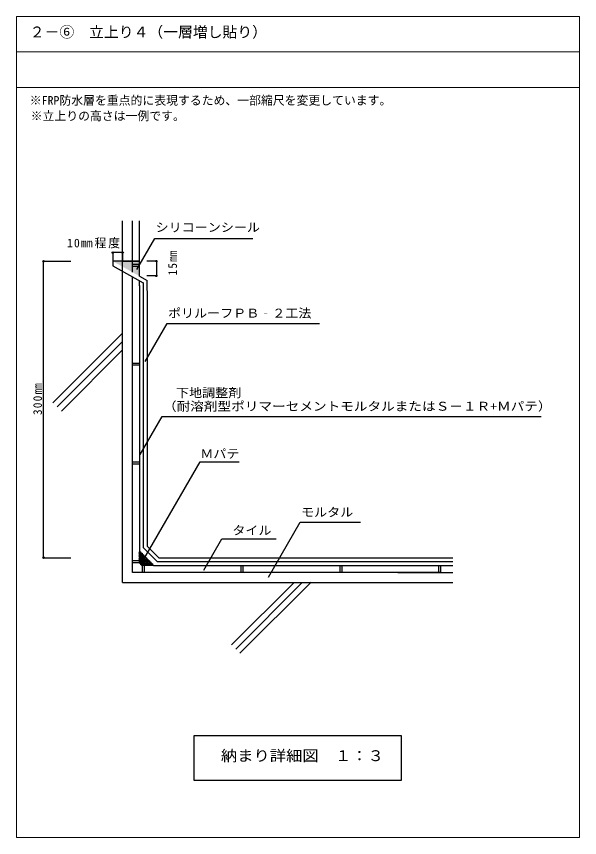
# Model space of a CAD drawing. Units: millimetres, scale not verified. Extents: x -287 to 283, y -482 to 349.
import ezdxf
from ezdxf.enums import TextEntityAlignment as Align

# ---------------------------------------------------------------- set-up
doc = ezdxf.new("R2010")
doc.units = ezdxf.units.MM
doc.header["$LTSCALE"] = 3
doc.header["$PDMODE"] = 32
doc.header["$PDSIZE"] = 1.5
for name, color, linetype in [('0-0_躯体', 7, 'Continuous'), ('0-1_文字・引き出し線など', 4, 'Continuous'), ('1-0', 7, 'Continuous')]:
    doc.layers.add(name, color=color, linetype=linetype)
doc.layers.add('0-A', color=6, linetype='Continuous', lineweight=18)
doc.styles.add('ＭＳ ゴシック', font='')
doc.styles.get('ＭＳ ゴシック').set_extended_font_data('MS Gothic')

msp = doc.modelspace()

# ---------------------------------------------------------------- linework, layer by layer
at = {"layer": '0-0_躯体', "color": 6}
for p, q in [((-179.668, 86.082), (-179.668, 141.824)), ((-179.601, 80.951), (-179.601, 90.631)), ((-179.635, -223.918), (-179.635, 81.376)), ((-179.635, -223.918), (98.903, -223.918)), ((98.903, -223.918), (154.569, -223.918))]:
    msp.add_line(p, q, dxfattribs=at)
at = {"layer": '0-0_躯体'}
for p, q in [((-169.635, 89.971), (-169.635, 141.824)), ((-162.635, 86.082), (-162.635, 141.824)), ((-259.667, -198.918), (-259.667, 101.082)), ((-189.635, 101.082), (-189.635, 96.506)), ((-162.635, 101.082), (-189.635, 101.082)), ((-179.635, 101.082), (-162.635, 101.082)), ((-189.635, 96.506), (-158.699, 79.32)), ((-162.621, 97.769), (-169.401, 97.769)), ((-162.621, 95.769), (-169.401, 95.769)), ((-162.621, 95.769), (-169.401, 95.769)), ((-169.635, 76.082), (-169.635, 85.395)), ((-162.635, 86.082), (-154.689, 81.577)), ((-169.635, -213.918), (-169.635, 77.282)), ((-162.635, 76.082), (-162.635, 81.506)), ((-162.635, 76.652), (-162.635, -192.776)), ((-158.635, 54.32), (-158.635, 79.486)), ((-154.601, 71.577), (-154.601, 81.577)), ((-154.635, 71.297), (-154.635, -187.119)), ((-158.635, -188.776), (-158.635, 54.32)), ((-162.621, -2.231), (-169.401, -2.231)), ((-162.621, -4.231), (-169.401, -4.231)), ((-162.621, -102.231), (-169.401, -102.231)), ((-162.621, -102.231), (-169.401, -102.231)), ((-162.621, -104.231), (-169.401, -104.231)), ((-162.621, -104.231), (-169.401, -104.231)), ((-144.493, -202.918), (-158.635, -188.776)), ((-148.493, -206.918), (-162.635, -192.776)), ((-162.635, -192.776), (-162.635, -204.253)), ((-162.621, -202.231), (-169.401, -202.231)), ((-162.621, -204.231), (-169.401, -204.231)), ((-162.623, -204.253), (-159.885, -207.086)), ((-148.493, -206.918), (-159.885, -206.918)), ((-159.885, -207.086), (-159.885, -213.866)), ((-157.885, -207.086), (-157.885, -213.866)), ((-148.493, -206.918), (98.903, -206.918)), ((-144.493, -202.918), (98.903, -202.918)), ((-59.885, -207.086), (-59.885, -213.866)), ((-59.885, -207.086), (-59.885, -213.866)), ((-57.885, -207.086), (-57.885, -213.866)), ((40.115, -207.086), (40.115, -213.866)), ((40.115, -207.086), (40.115, -213.866)), ((42.115, -207.086), (42.115, -213.866)), ((42.115, -207.086), (42.115, -213.866)), ((98.903, -202.918), (141.716, -202.918)), ((98.903, -206.918), (142.115, -206.918)), ((140.115, -207.086), (140.115, -213.866)), ((141.716, -202.918), (154.569, -202.918)), ((142.115, -206.918), (154.569, -206.918)), ((142.115, -207.086), (142.115, -213.866)), ((98.903, -213.918), (-169.635, -213.918)), ((142.115, -213.866), (98.903, -213.866)), ((98.903, -213.918), (142.115, -213.918)), ((142.115, -213.918), (154.569, -213.918))]:
    msp.add_line(p, q, dxfattribs=at)
at = {"layer": '0-0_躯体', "color": 4}
for p, q in [((-259.667, 101.082), (-231.981, 101.082)), ((-179.635, 28.343), (-250.08, -42.102)), ((-179.635, 19.858), (-245.837, -46.344)), ((-179.635, 11.373), (-241.594, -50.587)), ((-259.667, -198.918), (-231.981, -198.918)), ((-69.293, -287.117), (-6.094, -223.918)), ((-60.808, -295.602), (11.169, -223.625)), ((-65.051, -291.359), (1.786, -224.522))]:
    msp.add_line(p, q, dxfattribs=at)
at = {"layer": '0-0_躯体'}
msp.add_lwpolyline([(-154.635, -187.119), (-142.836, -198.918), (98.903, -198.918), (141.716, -198.918), (154.569, -198.918)], dxfattribs=at)
at = {"layer": '0-0_躯体', "color": 6}
for p in [(-259.667, 101.082), (-259.667, -198.918)]:
    msp.add_point(p, dxfattribs=at)
at = {"layer": '0-0_躯体'}
msp.add_solid([(-162.635, 86.082), (-162.635, 101.082), (-189.635, 101.082)], dxfattribs=at)
at = {"layer": '0-1_文字・引き出し線など'}
for p, q in [((-165.266, 92.753), (-147.147, 124.137)), ((-145.362, 101.249), (-154.964, 101.249)), ((-156.925, -0.376), (-134.66, 38.187)), ((-162.012, -94.605), (-139.748, -56.043)), ((14.516, -56.043), (244.038, -56.043)), ((-159.394, -202.685), (-101.27, -102.01)), ((-101.27, -102.01), (-61.745, -102.01)), ((-31.986, -218.471), (-0.021, -163.107)), ((-97.484, -211.489), (-79.122, -179.685)), ((-79.122, -179.685), (-41.521, -179.685)), ((-41.521, -179.685), (-24.199, -179.685))]:
    msp.add_line(p, q, dxfattribs=at)
at = {"layer": '0-1_文字・引き出し線など', "color": 6}
msp.add_line((-179.601, 109.904), (-179.601, 101.082), dxfattribs=at)
at = {"layer": '0-1_文字・引き出し線など'}
for points in [[(-147.147, 124.137), (-91.63, 124.137), (-47.835, 124.137)], [(-179.601, 109.904), (-189.601, 109.904), (-189.601, 98.168)], [(-145.362, 101.249), (-145.362, 86.249), (-154.964, 86.249)], [(-134.66, 38.187), (-96.322, 38.187), (19.604, 38.187)], [(-139.748, -56.043), (-101.409, -56.043), (14.516, -56.043)], [(-0.021, -163.107), (34.481, -163.107), (61.001, -163.107)]]:
    msp.add_lwpolyline(points, dxfattribs=at)
at = {"layer": '0-1_文字・引き出し線など', "color": 6}
for p in [(-189.601, 109.904), (-179.601, 109.904), (-145.362, 101.249), (-145.362, 86.249)]:
    msp.add_point(p, dxfattribs=at)
at = {"layer": '0-1_文字・引き出し線など'}
for p in [(-162, -193.5), (-162, -195), (-162, -196.5), (-162, -198), (-162, -199.5), (-160.5, -195), (-160.5, -196.5), (-160.5, -198), (-160.5, -199.5), (-159, -196.5), (-159, -198), (-159, -199.5), (-157.5, -198), (-157.5, -199.5), (-156, -199.5), (-162, -201), (-162, -202.5), (-162, -204), (-160.5, -201), (-160.5, -202.5), (-160.5, -204), (-160.5, -205.5), (-159, -201), (-159, -202.5), (-159, -204), (-159, -205.5), (-157.5, -201), (-157.5, -202.5), (-157.5, -204), (-157.5, -205.5), (-156, -201), (-156, -202.5), (-156, -204), (-156, -205.5), (-154.5, -201), (-154.5, -202.5), (-154.5, -204), (-154.5, -205.5), (-153, -202.5), (-153, -204), (-153, -205.5), (-151.5, -204), (-151.5, -205.5), (-150, -205.5)]:
    msp.add_point(p, dxfattribs=at)
at = {"layer": '0-A'}
for p, q in [((-287.1, 312.84), (282.894, 312.84)), ((-287.1, 276.84), (282.894, 276.84))]:
    msp.add_line(p, q, dxfattribs=at)
msp.add_lwpolyline([(-287.1, 348.84), (-287.1, -482.152), (282.894, -482.152), (282.894, 348.84)], close=True, dxfattribs=at)
at = {"layer": '1-0'}
msp.add_lwpolyline([(-107.407, -424.101), (102.593, -424.101), (102.593, -379.101), (-107.407, -379.101)], close=True, dxfattribs=at)

# ---------------------------------------------------------------- texts
at = {"layer": '0-0_躯体', "insert": (-261.167, -54.543), "char_height": 8.798, "attachment_point": 7, "rotation": 90, "style": 'ＭＳ ゴシック'}
msp.add_mtext('\\T1.22;\\W0.95;300㎜', dxfattribs=at)
at = {"layer": '0-1_文字・引き出し線など', "color": 7, "style": 'ＭＳ ゴシック'}
msp.add_text('※立上りの高さは一例です。', height=8.798, dxfattribs=at).set_placement((-272.649, 241.049), align=Align.BOTTOM_LEFT)
for s, width, p in [('シリコーンシール', 1.1, (-146.22, 128.276)), ('ポリルーフＰＢ‐２工法', 1.1, (-133.697, 41.414)), ('下地調整剤', 1.1, (-125.544, -39.166)), ('（耐溶剤型ポリマーセメントモルタルまたはＳ－１Ｒ+Ｍパテ）', 1.15, (-138.784, -52.816)), ('Ｍパテ', 1.1, (-101, -100.818)), ('モルタル', 1.1, (1.001, -159.994)), ('タイル', 1.1, (-68.53, -178.369))]:
    msp.add_text(s, height=8.798, dxfattribs=dict(at, width=width)).set_placement(p, align=Align.BOTTOM_LEFT)
at = {"layer": '0-1_文字・引き出し線など', "color": 7, "insert": (-235.853, 114.122), "char_height": 8.798, "attachment_point": 7, "style": 'ＭＳ ゴシック'}
msp.add_mtext('\\T1.16;10㎜程度', dxfattribs=at)
at = {"layer": '0-1_文字・引き出し線など', "color": 7, "insert": (-124.491, 86.78), "char_height": 8.798, "attachment_point": 7, "rotation": 90, "style": 'ＭＳ ゴシック'}
msp.add_mtext('\\T1.2;\\W0.95;15㎜', dxfattribs=at)
at = {"layer": '0-A', "color": 7, "style": 'ＭＳ ゴシック'}
for s, height, p in [('２－⑥\u3000立上り４（一層増し貼り）', 11, (-273.563, 324.282)), ('※FRP防水層を重点的に表現するため、一部縮尺を変更しています。', 8.798, (-273.563, 256.782))]:
    msp.add_text(s, height=height, dxfattribs=at).set_placement(p, align=Align.BOTTOM_LEFT)
at = {"layer": '1-0', "style": 'ＭＳ ゴシック', "width": 1.1}
msp.add_text('納まり詳細図\u3000１：３', height=11, dxfattribs=at).set_placement((-80.179, -408.091), align=Align.BOTTOM_LEFT)

doc.saveas('drawing.dxf')
